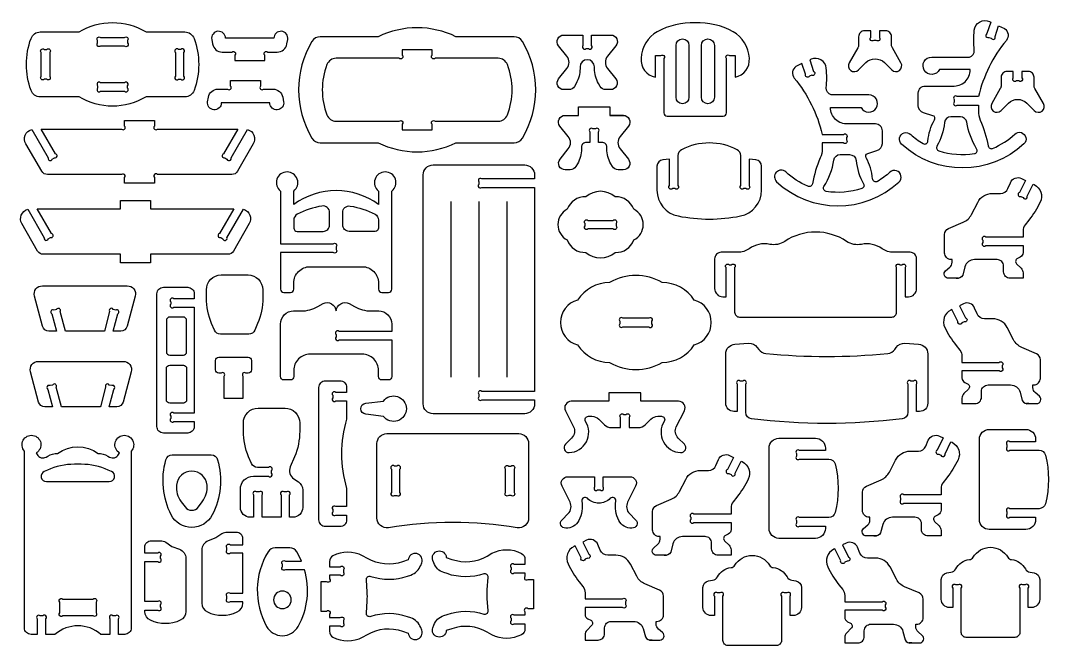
# Model space of a CAD drawing. Extents: x -161 to 1290, y -1024 to 772.
# Drawn here: x -160 to 1285, y -1024 to -145 of the extents above; entities that cross this region are included whole.
import ezdxf

# ---------------------------------------------------------------- set-up
doc = ezdxf.new("R2010")
doc.units = 0
doc.header["$MEASUREMENT"] = 0
doc.layers.get('DEFPOINTS').update_dxf_attribs({"color": 1, "linetype": 'CONTINUOUS'})
doc.layers.add('KONTUR', color=20, linetype='CONTINUOUS')

msp = doc.modelspace()

# ---------------------------------------------------------------- linework, layer by layer
at = {"layer": 'DEFPOINTS'}
msp.add_lwpolyline([(-101, -958.4), (-58.4, -958.4, -1), (-54.2, -962.7), (-54.2, -977.8, -1), (-58.4, -982), (-101, -982, -1), (-105.3, -977.8), (-105.3, -962.7, -1)], format="xyb", close=True, dxfattribs=at)
at = {"layer": 'KONTUR'}
for points in [[(1204.4, -146.8), (1198.9, -162.9, 1), (1201.6, -168.3), (1204.9, -169.4, 1), (1210.3, -166.8), (1215.3, -152), (1223.7, -155.8, -0.438751), (1226.2, -172.4, 0.114696), (1186.9, -251.5), (1157, -251.5, 1), (1152.8, -255.7), (1152.8, -259.2, 1), (1157, -263.5), (1186.9, -263.5), (1186.9, -271.8, 0.102365), (1189.5, -284.6, -0.056759), (1200.6, -321, 0.480658), (1206.9, -324.5, 0.086534), (1238.1, -304.3, -1), (1250.9, -318.1, -0.390732), (1078.9, -318.6, -1), (1091.7, -304.7, 0.050145), (1109, -317.6, 0.556827), (1115.9, -314.1, -0.109708), (1125.1, -284.4, 0.51582), (1122.8, -278.4), (1109.8, -274.2, -0.338122), (1102.2, -264.2), (1102.2, -246.5, -0.414214), (1112, -236.7), (1150.6, -236.7, 0.436799), (1175.4, -213.6), (1132.1, -213.6, -0.587447), (1110.8, -214.5, -0.587447), (1121.2, -195.9), (1174.2, -196, 0.360472), (1181.1, -186, -0.043999), (1181.1, -158.3, -0.520138), (1202.5, -146)], [(-145.6, -169.7, -0.314188), (-132.6, -160.6), (-78.1, -160.6, -0.27972), (16.2, -160.6), (70.7, -160.6, -0.314188), (83.7, -169.7, -0.178412), (83.7, -242.8, -0.314188), (70.7, -251.8), (16.2, -251.8, -0.27972), (-78.1, -251.8), (-132.6, -251.8, -0.314188), (-145.6, -242.8, -0.178412)], [(249.3, -174, 0.274633), (249.3, -309.8, 0.264616), (261.2, -316.6), (342.8, -316.6, 0.230821), (452.1, -316.6), (533.7, -316.6, 0.264616), (545.6, -309.8, 0.274633), (545.6, -174, 0.264616), (533.7, -167.3), (452.1, -167.3, 0.230821), (342.8, -167.3), (261.2, -167.3, 0.264616)], [(788.5, -147.6, 0.130976), (735.2, -160.2, 0.25023), (712.4, -197.6, 0.38008), (732.5, -224.3), (732.5, -193.9), (740.2, -193.9, -1), (744.5, -198.1), (744.5, -274.5, 0.414214), (749.1, -279.1), (828, -279.1, 0.414214), (832.6, -274.5), (832.6, -198.1, -1), (836.9, -193.9), (844.6, -193.9), (844.6, -224.3, 0.38008), (864.7, -197.6, 0.25023), (841.9, -160.2, 0.130976)], [(1047.6, -159), (1047.6, -168.2, -1), (1043.3, -172.5), (1039.8, -172.5, -1), (1035.6, -168.2), (1035.6, -159), (1026.7, -159, 0.414214), (1018.4, -167.3), (1018.4, -178.8, -0.131652), (1017.3, -183), (1005.2, -204, 0.876976), (1018.2, -214), (1028.5, -203.7, -0.414214), (1054.6, -203.7), (1064.9, -214, 0.876976), (1078, -204), (1065.9, -183, -0.131652), (1064.8, -178.8), (1064.8, -167.3, 0.414214), (1056.5, -159)], [(-47.7, -168.4), (-14.2, -168.4, -1), (-9.9, -172.6), (-9.9, -176.1, -1), (-14.2, -180.4), (-47.7, -180.4, -1), (-51.9, -176.1), (-51.9, -172.6, -1)], [(127.9, -169.5, 0.441319), (117.3, -159.7, 0.441319), (108.5, -171.2), (109.7, -177.5, 0.363296), (123.3, -188.9), (136.7, -188.9, -1), (141, -193.1), (141, -200.9), (183, -200.9), (183, -193.1, -1), (187.2, -188.9), (200.6, -188.9, 0.363296), (214.3, -177.5), (215.4, -171.2, 0.441319), (206.6, -159.7, 0.441319), (196, -169.5)], [(626.6, -212.3, -0.131652), (621, -233), (618.7, -237.1, -0.267949), (610.7, -241.7), (603.7, -241.7, -0.627694), (596.5, -226.7), (608.1, -212, 0.349469), (608.1, -194.7), (596.3, -179.9, -0.628435), (603.5, -164.9), (630.7, -164.9), (630.7, -179.7, 1), (635, -183.9), (638.5, -183.9, 1), (642.7, -179.7), (642.7, -164.9), (669.9, -164.9, -0.628435), (677.1, -179.9), (665.3, -194.7, 0.349469), (665.3, -212), (677, -226.7, -0.627694), (669.7, -241.7), (662.7, -241.7, -0.267949), (654.7, -237.1), (652.4, -233, -0.131652), (646.8, -212.3), (646.8, -209.8, 1), (626.6, -209.8)], [(761.6, -179.5, -1), (779.8, -179.5), (779.8, -252.5, -1), (761.6, -252.5)], [(797.3, -179.5, -1), (815.5, -179.5), (815.5, -252.5, -1), (797.3, -252.5)], [(-119.3, -189.5), (-119.3, -223, -1), (-123.6, -227.2), (-127.1, -227.2, -1), (-131.3, -223), (-131.3, -189.5, -1), (-127.1, -185.2), (-123.6, -185.2, -1)], [(57.4, -189.5), (57.4, -223, 1), (61.7, -227.2), (65.2, -227.2, 1), (69.4, -223), (69.4, -189.5, 1), (65.2, -185.2), (61.7, -185.2, 1)], [(376.5, -185.6), (376.5, -193.4, -1), (372.2, -197.6), (283.4, -197.6, 0.311557), (270.5, -206.6, 0.183361), (270.5, -277.3, 0.311557), (283.4, -286.2), (372.2, -286.2, -1), (376.5, -290.4), (376.5, -298.2), (418.5, -298.2), (418.5, -290.4, -1), (422.7, -286.2), (511.5, -286.2, 0.311557), (524.5, -277.3, 0.183361), (524.5, -206.6, 0.311557), (511.5, -197.6), (422.7, -197.6, -1), (418.5, -193.4), (418.5, -185.6)], [(949.6, -200), (955.1, -216.1, -1), (952.5, -221.5), (949.1, -222.6, -1), (943.8, -219.9), (938.7, -205.2), (930.3, -209, 0.438751), (927.9, -225.6, -0.114696), (967.2, -304.7), (997, -304.7, -1), (1001.3, -308.9), (1001.3, -312.4, -1), (997, -316.7), (967.2, -316.7), (967.2, -324.9, -0.102365), (964.5, -337.8, 0.056759), (953.4, -374.2, -0.480658), (947.1, -377.6, -0.086534), (916, -357.5, 1), (903.1, -371.3, 0.390732), (1075.1, -371.8, 1), (1062.4, -357.9, -0.050145), (1045.1, -370.8, -0.556827), (1038.1, -367.2, 0.109708), (1029, -337.6, -0.51582), (1031.3, -331.6), (1044.2, -327.4, 0.338122), (1051.8, -317.4), (1051.8, -299.7, 0.414214), (1042, -289.9), (1003.4, -289.9, -0.436799), (978.7, -266.8), (1022, -266.8, 0.587447), (1043.2, -267.7, 0.587447), (1032.9, -249.1), (979.8, -249.1, -0.360472), (972.9, -239.1, 0.043999), (972.9, -211.5, 0.520138), (951.5, -199.1)], [(1248, -216.1), (1248, -225.3, -1), (1243.8, -229.5), (1240.3, -229.5, -1), (1236, -225.3), (1236, -216.1), (1227.2, -216.1, 0.414214), (1218.9, -224.4), (1218.9, -235.9, -0.131652), (1217.7, -240.1), (1205.6, -261.1, 0.876976), (1218.7, -271.1), (1229, -260.8, -0.414214), (1255.1, -260.8), (1265.4, -271.1, 0.876976), (1278.5, -261.1), (1266.3, -240.1, -0.131652), (1265.2, -235.9), (1265.2, -224.4, 0.414214), (1256.9, -216.1)], [(-47.7, -244.1), (-14.2, -244.1, 1), (-9.9, -239.8), (-9.9, -236.3, 1), (-14.2, -232.1), (-47.7, -232.1, 1), (-51.9, -236.3), (-51.9, -239.8, 1)], [(122, -260.4, -0.441319), (111.5, -270.1, -0.441319), (102.7, -258.7), (103.8, -252.4, -0.363296), (117.4, -241), (130.9, -241, 1), (135.1, -236.8), (135.1, -229), (177.1, -229), (177.1, -236.8, 1), (181.4, -241), (194.8, -241, -0.363296), (208.4, -252.4), (209.6, -258.7, -0.441319), (200.8, -270.1, -0.441319), (190.2, -260.4)], [(652.5, -315.9), (652.5, -301.1, 1), (648.2, -296.9), (644.7, -296.9, 1), (640.5, -301.1), (640.5, -315.9), (635.5, -315.9, 0.414214), (628.6, -322.8), (628.6, -325.2, -0.131652), (623, -346), (620.7, -350, -0.267949), (612.7, -354.6), (605.7, -354.6, -0.627694), (598.4, -339.6), (610.1, -324.9, 0.349469), (610.1, -307.7), (598.3, -292.9, -0.628435), (605.5, -277.9), (624.6, -277.9), (624.6, -265.9), (668.3, -265.9), (668.3, -277.9), (687.5, -277.9, -0.628435), (694.7, -292.9), (682.9, -307.7, 0.349469), (682.8, -324.9), (694.5, -339.6, -0.627694), (687.3, -354.6), (680.3, -354.6, -0.267949), (672.3, -350), (669.9, -346, -0.131652), (664.4, -325.2), (664.4, -322.8, 0.414214), (657.5, -315.9)], [(-14, -373.2), (-14, -365.4, 1), (-18.2, -361.2), (-122.6, -361.2, -0.267949), (-130.6, -356.6), (-152.9, -318.1, -0.487619), (-144.7, -297.8), (-121.6, -337.9, 1), (-115.8, -339.4), (-112.7, -337.7, 1), (-111.2, -331.9), (-131.2, -297.3), (-18.2, -297.3, 1), (-14, -293), (-14, -285.3), (28, -285.3), (28, -293, 1), (32.3, -297.3), (145.2, -297.3), (125.3, -331.9, 1), (126.8, -337.7), (129.9, -339.4, 1), (135.7, -337.9), (158.8, -297.8, -0.487619), (166.9, -318.1), (144.7, -356.6, -0.267949), (136.7, -361.2), (32.3, -361.2, 1), (28, -365.4), (28, -373.2)], [(1184.4, -324.8, -0.102416), (1170.6, -287.7, 0.370344), (1161.5, -279.9), (1148.3, -279.9, 0.386693), (1139.1, -288.2, -0.107473), (1128.6, -321.1, 0.476686), (1131.2, -327.8, 0.117674), (1181.2, -331.8, 0.538917)], [(734.8, -383.3, 0.357981), (764.5, -419.5, 0.098177), (852.2, -419.5, 0.357981), (882, -383.3), (882, -349.5, 0.385638), (873.6, -340.3), (864.5, -339.4), (864.5, -376.8, -1), (860.2, -381), (856.7, -381, -1), (852.5, -376.8), (852.5, -334.4, 0.281144), (847.5, -326.2, 0.241814), (769.3, -326.2, 0.281144), (764.3, -334.4), (764.3, -376.8, -1), (760.1, -381), (756.6, -381, -1), (752.3, -376.8), (752.3, -339.4), (743.1, -340.3, 0.385638), (734.8, -349.5)], [(969.7, -378, 0.102416), (983.5, -340.9, -0.370344), (992.6, -333.1), (1005.7, -333.1, -0.386693), (1014.9, -341.4, 0.107473), (1025.4, -374.3, -0.476686), (1022.8, -381, -0.117674), (972.9, -385, -0.538917)], [(209.8, -527.2), (219.3, -527.2, 0.414214), (223.9, -522.5), (223.9, -513.9, -0.414214), (246.9, -490.8), (320.1, -490.8, -0.414214), (343.2, -513.9), (343.2, -522.5, 0.414214), (347.8, -527.2), (357.2, -527.2, 0.414214), (361.9, -522.5), (361.9, -384.5, 0.712109), (352.5, -357.5, 0.712109), (343.2, -384.5), (343.2, -403.3, 0.327793), (223.9, -403.3), (223.9, -384.5, 0.712109), (214.5, -357.5, 0.712109), (205.2, -384.5), (205.2, -458.8), (279.3, -458.8, -1), (283.5, -463.1), (283.5, -466.6, -1), (279.3, -470.8), (205.2, -470.8), (205.2, -522.5, 0.414214)], [(562.6, -367.3), (488.5, -367.3, 1), (484.3, -371.5), (484.3, -375, 1), (488.5, -379.3), (562.6, -379.3), (562.6, -666.2), (488.5, -666.2, 1), (484.3, -670.4), (484.3, -673.9, 1), (488.5, -678.2), (562.6, -678.2), (562.6, -683.9, -0.414214), (548.7, -697.7), (419.8, -697.7, -0.414214), (405.9, -683.9), (405.9, -361.6, -0.414214), (419.8, -347.7), (548.7, -347.7, -0.414214), (562.6, -361.6)], [(1155.5, -507.2), (1159.1, -507.2), (1144.8, -507.2, -0.69618), (1140.8, -496.6), (1146.6, -491.7, 0.218856), (1149.9, -484.7), (1149.9, -480.8), (1148.6, -480.8, -0.414214), (1139.4, -471.6), (1139.4, -445.5, -0.300567), (1145, -437), (1165.6, -428.2, 0.175054), (1177.1, -417.5), (1185.9, -400.3, -0.281092), (1206.5, -387.8), (1217.8, -387.8, 0.302959), (1228.5, -380.7), (1231.8, -372.7, -0.432835), (1247.6, -366.7), (1253, -369.4), (1244.6, -386.4, 1), (1246.6, -392.1), (1249.7, -393.6, 1), (1255.4, -391.7), (1263.7, -374.7), (1265.3, -375.4, -0.412418), (1273.7, -400.1, -0.053802), (1258, -425.2), (1252.7, -432, 0.168092), (1249.7, -440.5), (1249.7, -449.2), (1197.3, -449.2, 1), (1193, -453.5), (1193, -457, 1), (1197.3, -461.2), (1249.7, -461.2), (1249.7, -471.1, -0.288515), (1245.8, -477.3), (1241.9, -479.2, 0.517103), (1240.6, -486.6), (1247, -493.1, -0.198912), (1249.7, -499.6), (1249.7, -507.2), (1231.5, -507.2, -0.414214), (1222.3, -498), (1222.3, -490.1, 0.414214), (1213.1, -480.8), (1181.4, -480.8, 0.339454), (1168, -491.1), (1164.9, -502.7, -0.339454)], [(676.2, -470.8, 0.32816), (702.3, -453.2, 0.608717), (702.3, -410.1, 0.32816), (676.2, -392.6, 0.374627), (634.6, -392.6, 0.32816), (608.5, -410.1, 0.608717), (608.5, -453.2, 0.32816), (634.6, -470.8, 0.374627)], [(-128.3, -473.4, -0.267949), (-136.3, -468.8), (-158.5, -430.3, -0.487619), (-150.3, -410), (-127.2, -450.1, 1), (-121.4, -451.6), (-118.4, -449.9, 1), (-116.8, -444.1), (-136.8, -409.5), (-19.6, -409.5), (-19.6, -397.5), (22.4, -397.5), (22.4, -409.5), (139.6, -409.5), (119.6, -444.1, 1), (121.2, -449.9), (124.2, -451.6, 1), (130, -450.1), (153.2, -410, -0.487619), (161.3, -430.3), (139.1, -468.8, -0.267949), (131.1, -473.4), (22.4, -473.4), (22.4, -485.4), (-19.6, -485.4), (-19.6, -473.4)], [(228.9, -417.1, 0.281144), (223.9, -425.3), (223.9, -436.5, 0.414214), (228.5, -441.1), (265.2, -441.1, 0.414214), (274.4, -431.9), (274.4, -414.6, 0.464054), (263.6, -405.5, 0.077001)], [(338.2, -417.1, -0.281144), (343.2, -425.3), (343.2, -436.5, -0.414214), (338.6, -441.1), (301.9, -441.1, -0.414214), (292.7, -431.9), (292.7, -414.6, -0.464054), (303.4, -405.5, -0.077001)], [(637.8, -425.7), (673, -425.7, -1), (677.2, -429.9), (677.2, -433.4, -1), (673, -437.7), (637.8, -437.7, -1), (633.6, -433.4), (633.6, -429.9, -1)], [(1065, -561.7, 0.414214), (1071.9, -554.8), (1071.9, -492.2, -1), (1076.2, -488), (1079.7, -488, -1), (1083.9, -492.2), (1083.9, -533.1), (1088.5, -533.1, 0.414214), (1100, -521.5), (1100, -479.8, 0.414214), (1090.8, -470.6), (1067.5, -470.6, -0.1548), (1051.6, -465.5, 0.206677), (1022.5, -459.4, -0.200512), (1001.5, -455.3, 0.304221), (914.4, -455.3, -0.200512), (893.4, -459.4, 0.206677), (864.3, -465.5, -0.1548), (848.4, -470.6), (825.1, -470.6, 0.414214), (815.9, -479.8), (815.9, -521.5, 0.414214), (827.4, -533.1), (832, -533.1), (832, -492.2, -1), (836.2, -488), (839.7, -488, -1), (844, -492.2), (844, -554.8, 0.414214), (850.9, -561.7)], [(108.4, -570.9, -0.100549), (101.1, -534.9), (101.1, -523.3, -0.414214), (121.8, -502.5), (159.6, -502.5, -0.414214), (180.3, -523.3), (180.3, -534.9, -0.100549), (173, -570.9), (169.1, -580.2, -0.301123), (160.6, -585.9), (120.8, -585.9, -0.301123), (112.3, -580.2)], [(787.2, -601, 0.756347), (787.2, -537.7, 0.253291), (742, -513.2, 0.2751), (668.2, -513.2, 0.253291), (623, -537.7, 0.756347), (623, -601, 0.253291), (668.2, -625.5, 0.2751), (742, -625.5, 0.253291)], [(-10.2, -517.7, -0.493145), (1, -532.2), (-10.4, -574.7, -0.339454), (-19.4, -581.6), (-30.1, -581.6), (-23.5, -557, 1), (-26.5, -551.8), (-29.9, -550.9, 1), (-35.1, -553.9), (-42.5, -581.6), (-97.3, -581.6), (-104.7, -553.9, 1), (-109.9, -550.9), (-113.3, -551.8, 1), (-116.3, -557), (-109.7, -581.6), (-120.4, -581.6, -0.339454), (-129.3, -574.7), (-140.7, -532.2, -0.493145), (-129.6, -517.7)], [(83.9, -696.7), (55.1, -696.7, 1), (50.9, -700.9), (50.9, -704.4, 1), (55.1, -708.7), (83.9, -708.7), (83.9, -715.6, -0.414214), (74.7, -724.9), (40.6, -724.9, -0.414214), (31.4, -715.6), (31.4, -529, -0.414214), (40.6, -519.8), (74.7, -519.8, -0.414214), (83.9, -529), (83.9, -536), (55.1, -536, 1), (50.9, -540.2), (50.9, -543.7, 1), (55.1, -548), (83.9, -548)], [(223.9, -636.9), (223.9, -645.5, -0.414214), (219.3, -650.2), (209.8, -650.2, -0.414214), (205.2, -645.5), (205.2, -571.5, -0.414214), (223.7, -553.1), (234.5, -553.1, 0.131652), (257.6, -546.9), (265.2, -542.5, -0.512051), (283.5, -553.1, -0.512051), (301.9, -542.5), (309.5, -546.9, 0.131652), (332.6, -553.1), (343.4, -553.1, -0.414214), (361.9, -571.5), (361.9, -581.8), (287.8, -581.8, 1), (283.5, -586.1), (283.5, -589.6, 1), (287.8, -593.8), (361.9, -593.8), (361.9, -645.5, -0.414214), (357.2, -650.2), (347.8, -650.2, -0.414214), (343.2, -645.5), (343.2, -636.9, 0.414214), (320.1, -613.8), (246.9, -613.8, 0.414214)], [(1257.9, -683.5), (1254.4, -683.5), (1268.7, -683.5, 0.69618), (1272.6, -673), (1266.8, -668, -0.218856), (1263.6, -661), (1263.6, -657.2), (1264.8, -657.2, 0.414214), (1274, -647.9), (1274, -621.8, 0.300567), (1268.4, -613.3), (1247.8, -604.5, -0.175054), (1236.4, -593.8), (1227.5, -576.6, 0.281092), (1207, -564.1), (1195.6, -564.1, -0.302959), (1185, -557), (1181.6, -549, 0.432835), (1165.9, -543), (1160.5, -545.7), (1168.8, -562.7, -1), (1166.9, -568.4), (1163.8, -569.9, -1), (1158.1, -568), (1149.7, -551), (1148.2, -551.8, 0.412418), (1139.7, -576.4, 0.053802), (1155.5, -601.6), (1160.8, -608.3, -0.168092), (1163.7, -616.9), (1163.7, -625.5), (1216.2, -625.5, -1), (1220.4, -629.8), (1220.4, -633.3, -1), (1216.2, -637.5), (1163.7, -637.5), (1163.7, -647.4, 0.288515), (1167.6, -653.6), (1171.6, -655.5, -0.517103), (1172.9, -663), (1166.4, -669.4, 0.198912), (1163.7, -675.9), (1163.7, -683.5), (1181.9, -683.5, 0.414214), (1191.2, -674.3), (1191.2, -666.4, -0.414214), (1200.4, -657.2), (1232.1, -657.2, -0.339454), (1245.4, -667.4), (1248.6, -679.1, 0.339454)], [(68.6, -561.7), (49.4, -561.7, 0.414214), (44.8, -566.3), (44.8, -610.5, 0.414214), (49.4, -615.2), (68.6, -615.2, 0.414214), (73.2, -610.5), (73.2, -566.3, 0.414214)], [(686.9, -575.4), (723.3, -575.4, 1), (727.6, -571.1), (727.6, -567.6, 1), (723.3, -563.4), (686.9, -563.4, 1), (682.6, -567.6), (682.6, -571.1, 1)], [(844.5, -599.8), (863.7, -598.5, -0.258789), (875.9, -604.3), (877.9, -607.1, 0.215961), (887.8, -612.9, 0.04907), (1059.4, -612.9, 0.215961), (1069.3, -607.1), (1071.4, -604.3, -0.258789), (1083.5, -598.5), (1102.7, -599.8, -0.395564), (1115.7, -613.6), (1115.7, -683, -0.414214), (1104.2, -694.5), (1099.6, -694.5), (1099.6, -656.1, 1), (1095.4, -651.8), (1091.9, -651.8, 1), (1087.6, -656.1), (1087.6, -695.7, -0.379167), (1079.5, -704.9, -0.060635), (867.7, -704.9, -0.379167), (859.6, -695.7), (859.6, -656.1, 1), (855.4, -651.8), (851.9, -651.8, 1), (847.6, -656.1), (847.6, -694.5), (843.1, -694.5, -0.414214), (831.5, -683), (831.5, -613.6, -0.395564)], [(159.8, -640.6), (156.7, -640.6, 1), (152.5, -644.9), (152.5, -676.2), (125.9, -676.2), (125.9, -644.9, 1), (121.6, -640.6), (118.5, -640.6, -0.414214), (113.9, -636), (113.9, -622.9, -0.414214), (118.5, -618.3), (159.8, -618.3, -0.414214), (164.5, -622.9), (164.5, -636, -0.414214)], [(-15.8, -624.1, -0.493145), (-4.7, -638.6), (-16, -681.2, -0.339454), (-25, -688), (-35.7, -688), (-29.1, -663.4, 1), (-32.1, -658.2), (-35.5, -657.3, 1), (-40.7, -660.3), (-48.1, -688), (-102.9, -688), (-110.3, -660.3, 1), (-115.5, -657.3), (-118.9, -658.2, 1), (-121.9, -663.4), (-115.3, -688), (-126, -688, -0.339454), (-135, -681.2), (-146.3, -638.6, -0.493145), (-135.2, -624.1)], [(68.6, -682.9), (49.4, -682.9, -0.414214), (44.8, -678.3), (44.8, -634.1, -0.414214), (49.4, -629.5), (68.6, -629.5, -0.414214), (73.2, -634.1), (73.2, -678.3, -0.414214)], [(298.3, -828.3), (283, -828.3, 1), (278.8, -832.5), (278.8, -836, 1), (283, -840.3), (298.3, -840.3), (298.3, -847.2, -0.414214), (289, -856.5), (268.5, -856.5, -0.414214), (259.3, -847.2), (259.3, -660.6, -0.414214), (268.5, -651.4), (289, -651.4, -0.414214), (298.3, -660.6), (298.3, -667.6), (283, -667.6, 1), (278.8, -671.8), (278.8, -675.3, 1), (283, -679.6), (298.3, -679.6), (298.3, -705.2, 0.14798), (298.3, -802.7)], [(325.2, -698.4, -0.887813), (325.2, -682.8), (350, -679.9, -0.721474), (382.3, -690.6, -0.721474), (350, -701.4)], [(683.6, -717.3), (683.6, -702.9, -1), (687.9, -698.7), (691.4, -698.7, -1), (695.6, -702.9), (695.6, -717.3), (708.6, -717.3, 0.198912), (718.4, -713.2), (726.2, -705.4, -0.198912), (736, -701.3), (741, -701.3, -0.590467), (744.9, -708.4, 0.577506), (768.1, -752.4, 0.68225), (773.3, -740.6), (764.6, -731.9, -0.323318), (762, -715.9), (773.3, -693.5, 0.558125), (765, -680.1), (712.1, -680.1), (712.1, -668.1), (667.2, -668.1), (667.2, -680.1), (614.2, -680.1, 0.558125), (606, -693.5), (617.3, -715.9, -0.323318), (614.7, -731.9), (606, -740.6, 0.68225), (611.2, -752.4, 0.577506), (634.4, -708.4, -0.590467), (638.3, -701.3), (643.2, -701.3, -0.198912), (653, -705.4), (660.9, -713.2, 0.198912), (670.7, -717.3)], [(179.4, -843.3), (179.4, -812, 1), (175.1, -807.8), (171.6, -807.8, 1), (167.4, -812), (167.4, -843.3), (162.7, -843.3, -0.414214), (148.8, -829.5), (148.8, -804, -0.414214), (167.3, -785.5), (188.4, -785.5, 1), (192.7, -781.2), (192.7, -777.5, 1), (188.4, -773.2), (172.8, -773.2, -0.301123), (164.3, -767.6), (160.4, -758.2, -0.100549), (153, -722.2), (153, -710.6, -0.414214), (173.8, -689.8), (211.6, -689.8, -0.414214), (232.3, -710.6), (232.3, -722.2, -0.100549), (225, -758.2), (219, -772.4, 0.360488), (224.1, -789.3), (230.4, -793.5, -0.250847), (236.5, -805.1), (236.5, -829.5, -0.414214), (222.7, -843.3), (218, -843.3), (218, -812, 1), (213.7, -807.8), (210.2, -807.8, 1), (206, -812), (206, -843.3)], [(1267.4, -733.6), (1267.4, -737), (1231.2, -737, 1), (1227, -741.3), (1227, -744.8, 1), (1231.2, -749), (1272.2, -749, -0.343094), (1281.1, -756, -0.125025), (1281.1, -824.3, -0.343094), (1272.2, -831.3), (1231.2, -831.3, 1), (1227, -835.6), (1227, -839.1, 1), (1231.2, -843.3), (1267.4, -843.3), (1267.4, -846.7, -0.414214), (1253.6, -860.6), (1202.2, -860.6, -0.414214), (1188.3, -846.7), (1188.3, -733.6, -0.414214), (1202.2, -719.8), (1253.6, -719.8, -0.414214)], [(-35.1, -758.6, 0.414214), (-22.5, -755.2), (-21.1, -752.8, -0.709008), (-16.4, -728.2, -0.709008), (-4.7, -750.3), (-4.7, -998.9, -0.414214), (-13.9, -1008.2), (-22.6, -1008.2), (-22.6, -986.3, 1), (-26.9, -982), (-30.4, -982, 1), (-34.6, -986.3), (-34.6, -1008.2), (-47.3, -1008.2, 0.372772), (-112.2, -1008.2), (-124.8, -1008.2), (-124.8, -986.3, 1), (-129.1, -982), (-132.6, -982, 1), (-136.8, -986.3), (-136.8, -1008.2), (-145.6, -1008.2, -0.414214), (-154.8, -998.9), (-154.8, -750.3, -0.709008), (-143, -728.2, -0.709008), (-138.4, -752.8), (-137, -755.2, 0.414214), (-124.4, -758.6), (-122, -757.2, -0.131652), (-108.2, -753.5, -0.325362), (-51.3, -753.5, -0.131652), (-37.5, -757.2)], [(340.9, -739.5, -0.414214), (354.8, -725.7), (540.4, -725.7, -0.414214), (554.2, -739.5), (554.2, -844.3, -0.462325), (538.2, -858, 0.080889), (357, -858, -0.462325), (340.9, -844.3)], [(971.6, -746), (971.6, -749.4), (935.4, -749.4, 1), (931.1, -753.7), (931.1, -757.2, 1), (935.4, -761.4), (976.3, -761.4, -0.343094), (985.3, -768.4, -0.125025), (985.3, -836.7, -0.343094), (976.3, -843.7), (935.4, -843.7, 1), (931.1, -848), (931.1, -851.5, 1), (935.4, -855.7), (971.6, -855.7), (971.6, -859.1, -0.414214), (957.7, -873), (906.3, -873, -0.414214), (892.5, -859.1), (892.5, -746, -0.414214), (906.3, -732.2), (957.7, -732.2, -0.414214)], [(1040, -869.6), (1043.6, -869.6), (1029.3, -869.6, -0.69618), (1025.4, -859.1), (1031.2, -854.1, 0.218856), (1034.4, -847.1), (1034.4, -843.3), (1033.2, -843.3, -0.414214), (1023.9, -834), (1023.9, -807.9, -0.300567), (1029.6, -799.4), (1050.2, -790.6, 0.175054), (1061.6, -779.9), (1070.5, -762.8, -0.281092), (1091, -750.2), (1102.4, -750.2, 0.302959), (1113, -743.1), (1116.4, -735.1, -0.432835), (1132.1, -729.2), (1137.5, -731.8), (1129.1, -748.8, 1), (1131.1, -754.5), (1134.2, -756, 1), (1139.9, -754.1), (1148.3, -737.1), (1149.8, -737.9, -0.412418), (1158.3, -762.5, -0.053802), (1142.5, -787.7), (1137.2, -794.4, 0.168092), (1134.3, -803), (1134.3, -811.7), (1081.8, -811.7, 1), (1077.5, -815.9), (1077.5, -819.4, 1), (1081.8, -823.7), (1134.3, -823.7), (1134.3, -833.5, -0.288515), (1130.3, -839.8), (1126.4, -841.7, 0.517103), (1125.1, -849.1), (1131.6, -855.5, -0.198912), (1134.3, -862), (1134.3, -869.6), (1116.1, -869.6, -0.414214), (1106.8, -860.4), (1106.8, -852.5, 0.414214), (1097.6, -843.3), (1065.9, -843.3, 0.339454), (1052.5, -853.5), (1049.4, -865.2, -0.339454)], [(51.6, -840.1, -0.188994), (44.1, -762.4, -0.335294), (53, -755.6), (107.9, -755.6, -0.335294), (116.8, -762.4, -0.188994), (109.2, -840.1, -0.613363)], [(744.8, -896.9), (748.4, -896.9), (734.1, -896.9, -0.69618), (730.2, -886.3), (736, -881.3, 0.218856), (739.2, -874.3), (739.2, -870.5), (738, -870.5, -0.414214), (728.7, -861.3), (728.7, -835.1, -0.300567), (734.3, -826.6), (754.9, -817.9, 0.175054), (766.4, -807.2), (775.2, -790, -0.281092), (795.8, -777.5), (807.2, -777.5, 0.302959), (817.8, -770.4), (821.2, -762.3, -0.432835), (836.9, -756.4), (842.3, -759.1), (833.9, -776, 1), (835.9, -781.7), (839, -783.3, 1), (844.7, -781.3), (853.1, -764.4), (854.6, -765.1, -0.412418), (863.1, -789.7, -0.053802), (847.3, -814.9), (842, -821.7, 0.168092), (839.1, -830.2), (839.1, -838.9), (786.6, -838.9, 1), (782.3, -843.1), (782.3, -846.6, 1), (786.6, -850.9), (839.1, -850.9), (839.1, -860.8, -0.288515), (835.1, -867), (831.2, -868.9, 0.517103), (829.9, -876.3), (836.3, -882.8, -0.198912), (839.1, -889.3), (839.1, -896.9), (820.8, -896.9, -0.414214), (811.6, -887.6), (811.6, -879.7, 0.414214), (802.4, -870.5), (770.7, -870.5, 0.339454), (757.3, -880.8), (754.2, -892.4, -0.339454)], [(-127, -779, 0.807396), (-124, -793.1), (-35.5, -793.1, 0.807396), (-32.4, -779), (-36.9, -777, 0.106564), (-74.9, -768.8), (-84.6, -768.8, 0.106564), (-122.6, -777)], [(101.9, -798.1, 0.910256), (59, -798.1, 0.186543), (65.6, -821.5), (71.2, -828.9, 0.499812), (89.7, -828.9), (95.2, -821.5, 0.186543)], [(361.2, -775.6), (361.2, -808.4, 1), (365.5, -812.6), (369, -812.6, 1), (373.2, -808.4), (373.2, -775.6, 1), (369, -771.3), (365.5, -771.3, 1)], [(533.9, -775.6), (533.9, -808.4, -1), (529.7, -812.6), (526.2, -812.6, -1), (521.9, -808.4), (521.9, -775.6, -1), (526.2, -771.3), (529.7, -771.3, -1)], [(647, -786.3), (647, -800.6, 1), (651.3, -804.8), (654.8, -804.8, 1), (659, -800.6), (659, -786.3), (696.6, -786.3, -0.558125), (704.8, -799.6), (693.5, -822.1, 0.323318), (696.1, -838.1), (704.8, -846.8, -0.68225), (699.6, -858.6, -0.286613), (681.1, -847.9, -0.160038), (676.9, -820.7, 0.732143), (669, -816.7, -0.419662), (637, -816.7, 0.732143), (629.2, -820.7, -0.160038), (624.9, -847.9, -0.286613), (606.4, -858.6, -0.68225), (601.2, -846.8), (609.9, -838.1, 0.323318), (612.5, -822.1), (601.2, -799.6, -0.558125), (609.5, -786.3)], [(152.3, -894), (134.3, -894, -1), (130, -889.7), (130, -886.2, -1), (134.3, -882), (152.3, -882), (152.3, -873.8, 0.414214), (143.1, -864.6), (130.5, -864.6, 0.149546), (122.8, -866.9), (114.5, -872.5), (103.5, -876.7, 0.31269), (94.5, -889.6), (94.5, -964, 0.29069), (102.4, -976.6, 0.223211), (144.4, -976.6, 0.29069), (152.3, -964), (152.3, -962.2), (134.3, -962.2, -1), (130, -957.9), (130, -954.4, -1), (134.3, -950.2), (152.3, -950.2)], [(14.4, -905.7), (32.5, -905.7, 1), (36.7, -901.4), (36.7, -897.9, 1), (32.5, -893.7), (14.4, -893.7), (14.4, -885.5, -0.414214), (23.6, -876.3), (36.2, -876.3, -0.149546), (43.9, -878.6), (52.3, -884.3), (63.2, -888.4, -0.31269), (72.2, -901.3), (72.2, -975.8, -0.29069), (64.3, -988.3, -0.223211), (22.4, -988.3, -0.29069), (14.4, -975.8), (14.4, -973.9), (32.5, -973.9, 1), (36.7, -969.6), (36.7, -966.1, 1), (32.5, -961.9), (14.4, -961.9)], [(727.9, -1016.1), (724.3, -1016.1), (738.7, -1016.1, 0.69618), (742.6, -1005.6), (736.8, -1000.6, -0.218856), (733.6, -993.6), (733.6, -989.8), (734.8, -989.8, 0.414214), (744, -980.5), (744, -954.4, 0.300567), (738.4, -945.9), (717.8, -937.1, -0.175054), (706.3, -926.4), (697.5, -909.3, 0.281092), (677, -896.7), (665.6, -896.7, -0.302959), (654.9, -889.6), (651.6, -881.6, 0.432835), (635.8, -875.7), (630.4, -878.3), (638.8, -895.3, -1), (636.9, -901), (633.7, -902.5, -1), (628, -900.6), (619.7, -883.6), (618.1, -884.4, 0.412418), (609.7, -909, 0.053802), (625.4, -934.2), (630.7, -940.9, -0.168092), (633.7, -949.5), (633.7, -958.2), (686.2, -958.2, -1), (690.4, -962.4), (690.4, -965.9, -1), (686.2, -970.2), (633.7, -970.2), (633.7, -980, 0.288515), (637.6, -986.3), (641.6, -988.2, -0.517103), (642.8, -995.6), (636.4, -1002, 0.198912), (633.7, -1008.5), (633.7, -1016.1), (651.9, -1016.1, 0.414214), (661.1, -1006.9), (661.1, -999, -0.414214), (670.4, -989.8), (702, -989.8, -0.339454), (715.4, -1000), (718.5, -1011.7, 0.339454)], [(1093.2, -1020.2), (1089.6, -1020.2), (1103.9, -1020.2, 0.69618), (1107.8, -1009.6), (1102, -1004.6, -0.218856), (1098.8, -997.6), (1098.8, -993.8), (1100, -993.8, 0.414214), (1109.3, -984.6), (1109.3, -958.4, 0.300567), (1103.7, -949.9), (1083.1, -941.1, -0.175054), (1071.6, -930.5), (1062.8, -913.3, 0.281092), (1042.2, -900.8), (1030.8, -900.8, -0.302959), (1020.2, -893.7), (1016.8, -885.6, 0.432835), (1001.1, -879.7), (995.7, -882.3), (1004.1, -899.3, -1), (1002.1, -905), (999, -906.6, -1), (993.3, -904.6), (984.9, -887.6), (983.4, -888.4, 0.412418), (974.9, -913, 0.053802), (990.7, -938.2), (996, -944.9, -0.168092), (998.9, -953.5), (998.9, -962.2), (1051.4, -962.2, -1), (1055.7, -966.4), (1055.7, -969.9, -1), (1051.4, -974.2), (998.9, -974.2), (998.9, -984, 0.288515), (1002.9, -990.3), (1006.8, -992.2, -0.517103), (1008.1, -999.6), (1001.6, -1006, 0.198912), (998.9, -1012.6), (998.9, -1020.2), (1017.2, -1020.2, 0.414214), (1026.4, -1010.9), (1026.4, -1003, -0.414214), (1035.6, -993.8), (1067.3, -993.8, -0.339454), (1080.7, -1004.1), (1083.8, -1015.7, 0.339454)], [(239.1, -917.1), (212.2, -917.1, -1), (207.9, -912.9), (207.9, -909.4, -1), (212.2, -905.1), (234.8, -905.1, 0.035368), (228.1, -892, 0.261699), (218.2, -886.5), (197.6, -886.5, 0.261699), (187.8, -892, 0.2701), (185.8, -997, 0.587624), (230.1, -997, 0.2005)], [(279.1, -1012, 0.24467), (320.7, -1012.2), (327.4, -1008.3, -0.217196), (376.9, -1003.5), (384.9, -1006.3, 0.459056), (396.8, -1015.2, 0.459056), (403.9, -1002.1), (402.5, -998.6, 0.221765), (388.5, -985), (383.9, -983.4, 0.163624), (332.1, -983, -0.531368), (326, -978.4), (327.2, -960.9, 0.033043), (327.2, -948.7), (326, -931.2, -0.531368), (332.1, -926.5, 0.163624), (383.9, -926.2), (388.5, -924.6, 0.221765), (402.5, -911), (403.9, -907.5, 0.459056), (396.8, -894.4, 0.459056), (384.9, -903.3), (376.9, -906.1, -0.217196), (327.4, -901.3), (320.7, -897.4, 0.24467), (279.1, -897.6, 0.278615), (274.2, -905.8), (274.2, -913), (289.4, -913, -1), (293.7, -917.3), (293.7, -920.8, -1), (289.4, -925), (274.2, -925), (274.2, -929.9, -1), (270, -934.1), (262.2, -934.1), (262.2, -975.4), (270, -975.4, -1), (274.2, -979.7), (274.2, -984.6), (289.4, -984.6, -1), (293.7, -988.8), (293.7, -992.3, -1), (289.4, -996.6), (274.2, -996.6), (274.2, -1003.8, 0.278615)], [(544.2, -1008.6, -0.24467), (502.6, -1008.7), (495.9, -1004.9, 0.217196), (446.4, -1000.1), (438.5, -1002.8, -0.459056), (426.6, -1011.8, -0.459056), (419.5, -998.7), (420.8, -995.2, -0.221765), (434.8, -981.6), (439.5, -980, -0.163624), (491.3, -979.6, 0.531368), (497.3, -974.9), (496.1, -957.5, -0.033043), (496.1, -945.3), (497.3, -927.8, 0.531368), (491.3, -923.1, -0.163624), (439.5, -922.7), (434.8, -921.2, -0.221765), (420.8, -907.6), (419.5, -904.1, -0.459056), (426.6, -890.9, -0.459056), (438.5, -899.9), (446.4, -902.6, 0.217196), (495.9, -897.9), (502.6, -894, -0.24467), (544.2, -894.2, -0.278615), (549.1, -902.3), (549.1, -909.6), (533.9, -909.6, 1), (529.6, -913.9), (529.6, -917.4, 1), (533.9, -921.6), (549.1, -921.6), (549.1, -926.5, 1), (553.4, -930.7), (561.1, -930.7), (561.1, -972), (553.4, -972, 1), (549.1, -976.3), (549.1, -981.1), (533.9, -981.1, 1), (529.6, -985.4), (529.6, -988.9, 1), (533.9, -993.1), (549.1, -993.1), (549.1, -1000.4, -0.278615)], [(1179.5, -899.6, -0.572309), (1228.3, -899.6, 0.236246), (1233.5, -902.9, -0.245302), (1252.9, -916, 0.231613), (1259.6, -920.7), (1265.4, -921.7, -0.367108), (1273.1, -930.8), (1273.1, -958.9, -0.414214), (1261.6, -970.4), (1257.1, -970.4), (1257.1, -942.9, 1), (1252.8, -938.6), (1249.3, -938.6, 1), (1245.1, -942.9), (1245.1, -1005.5, -0.414214), (1238.1, -1012.4), (1169.7, -1012.4, -0.414214), (1162.8, -1005.5), (1162.8, -942.9, 1), (1158.5, -938.6), (1155, -938.6, 1), (1150.8, -942.9), (1150.8, -970.4), (1146.2, -970.4, -0.414214), (1134.7, -958.9), (1134.7, -930.8, -0.367108), (1142.4, -921.7), (1148.3, -920.7, 0.231613), (1154.9, -916, -0.245302), (1174.3, -902.9, 0.236246)], [(844.3, -910.9, -0.572309), (893.1, -910.9, 0.236246), (898.3, -914.2, -0.245302), (917.8, -927.3, 0.231613), (924.4, -932), (930.2, -933, -0.367108), (938, -942.1), (938, -970.2, -0.414214), (926.4, -981.7), (921.9, -981.7), (921.9, -954.2, 1), (917.6, -949.9), (914.1, -949.9, 1), (909.9, -954.2), (909.9, -1016.8, -0.414214), (902.9, -1023.7), (834.5, -1023.7, -0.414214), (827.6, -1016.8), (827.6, -954.2, 1), (823.4, -949.9), (819.9, -949.9, 1), (815.6, -954.2), (815.6, -981.7), (811, -981.7, -0.414214), (799.5, -970.2), (799.5, -942.1, -0.367108), (807.2, -933), (813.1, -932, 0.231613), (819.7, -927.3, -0.245302), (839.1, -914.2, 0.236246)], [(207.9, -947.1, 0.414214), (195.6, -959.5, 0.414214), (207.9, -971.9, 0.414214), (220.3, -959.5, 0.414214)]]:
    msp.add_lwpolyline(points, format="xyb", close=True, dxfattribs=at)
for points in [[(687.5, -277.9), (668.3, -277.9)], [(444.8, -399.3), (444.8, -646.1)], [(484.3, -399.3), (484.3, -646.1)], [(523.8, -399.3), (523.8, -646.1)]]:
    msp.add_lwpolyline(points, dxfattribs=at)

doc.saveas('drawing.dxf')
